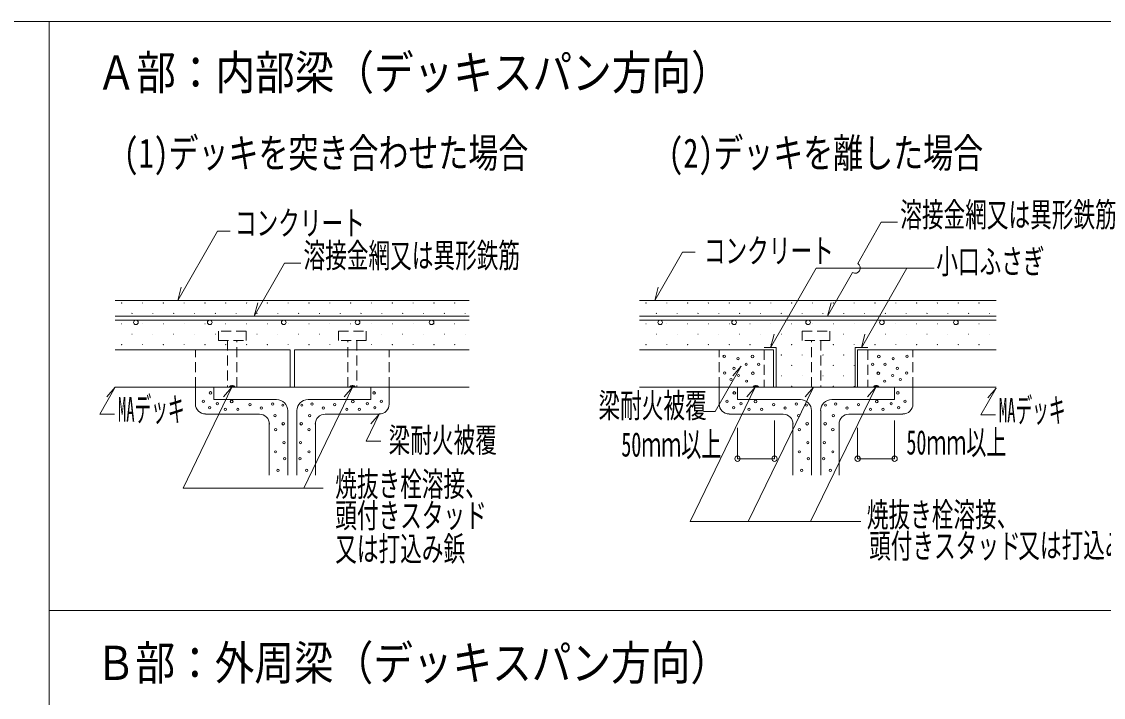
# Model space of a CAD drawing. Units: millimetres, scale not verified. Extents: x -2848 to 2848, y -2045 to 2045.
# Drawn here: x 1258 to 2297, y -227 to 423 of the extents above; entities that cross this region are included whole.
import ezdxf
from ezdxf.enums import TextEntityAlignment as Align

# ---------------------------------------------------------------- set-up
doc = ezdxf.new("R2010")
doc.units = ezdxf.units.MM
doc.header["$LTSCALE"] = 8
doc.linetypes.add('DASHED1', pattern=[1.8, 1.2, -0.6])
doc.layers.add('0-0_0', color=4, linetype='Continuous', lineweight=9)
doc.layers.add('0-5_32', color=4, linetype='Continuous', lineweight=9)
doc.layers.add('0-9_96', color=7, linetype='Continuous')
doc.styles.add('ＭＳ ゴシック', font='')
doc.styles.get('ＭＳ ゴシック').set_extended_font_data('MS Gothic')

msp = doc.modelspace()

# ---------------------------------------------------------------- linework, layer by layer
at = {"layer": '0-0_0', "color": 2, "lineweight": 18}
for p, q in [((-2848.301, 422.833), (2848.301, 422.833)), ((1284.224, -1835.456), (1284.224, 422.833)), ((1347.659, 139.552), (1687.741, 139.552)), ((1347.659, 135.968), (1687.741, 135.968)), ((1851.358, 139.552), (2193.971, 139.552)), ((1851.358, 135.968), (2193.971, 135.968)), ((1515.49, 107.224), (1347.659, 107.224)), ((1515.49, 71.393), (1515.49, 107.224)), ((1519.91, 107.224), (1687.741, 107.224)), ((1980.079, 107.224), (1851.358, 107.224)), ((1980.079, 71.393), (1980.079, 107.224)), ((2060.811, 71.393), (2060.811, 107.224)), ((2060.811, 107.224), (2193.971, 107.224)), ((1347.659, 71.393), (1515.49, 71.393)), ((1851.358, 71.393), (1980.079, 71.393)), ((2193.971, 71.393), (2060.811, 71.393))]:
    msp.add_line(p, q, dxfattribs=at)
at = {"layer": '0-0_0'}
for p, q in [((2060.86, 190.23), (2083.554, 229.893)), ((2083.554, 229.893), (2099.139, 229.893)), ((1481.04, 139.552), (1510.295, 190.684)), ((1510.295, 190.684), (1525.881, 190.684)), ((1977.084, 109.373), (2020.864, 185.89)), ((2020.864, 185.89), (2134.348, 185.89)), ((2031.865, 139.552), (2055.894, 181.55)), ((2064.406, 109.373), (2108.186, 185.89)), ((1407.599, 154.7), (1411.046, 167.679)), ((1865.888, 154.7), (1869.334, 167.679)), ((1347.659, 154.7), (1687.741, 154.7)), ((1481.04, 139.552), (1484.486, 152.529)), ((1851.358, 154.7), (2193.971, 154.7)), ((2031.865, 139.552), (2035.311, 152.53)), ((1977.084, 109.373), (1980.53, 122.351)), ((2064.406, 109.373), (2067.853, 122.351)), ((1948.866, 91.657), (1923.887, 48.001)), ((1948.866, 91.657), (1940.869, 82.394)), ((1460.989, 71.393), (1459.486, 72.909)), ((1462.245, 71.393), (1460.875, 72.775)), ((1573.157, 71.393), (1574.526, 72.775)), ((1574.412, 71.393), (1575.915, 72.909)), ((1964.152, 71.393), (1962.65, 72.909)), ((1965.408, 71.393), (1964.038, 72.775)), ((2076.319, 71.393), (2077.69, 72.775)), ((2077.575, 71.393), (2079.079, 72.909)), ((1347.659, 71.393), (1332.874, 45.551)), ((1347.659, 71.393), (1339.662, 62.13)), ((1424.746, 55.109), (1424.746, 71.393)), ((1442.23, 59.658), (1442.23, 71.393)), ((1458.49, 71.393), (1457.73, 72.166)), ((1459.733, 71.393), (1458.476, 72.661)), ((1515.49, 71.393), (1519.91, 71.393)), ((1575.667, 71.393), (1576.925, 72.661)), ((1576.91, 71.393), (1577.67, 72.166)), ((1593.171, 59.658), (1593.171, 71.393)), ((1610.654, 55.109), (1610.654, 71.393)), ((1899.87, -57.795), (1962.434, 71.294)), ((1927.91, 55.109), (1927.91, 71.393)), ((1945.394, 59.658), (1945.394, 71.393)), ((1962.434, 71.294), (1954.437, 62.03)), ((2018.301, 71.287), (1955.74, -57.795)), ((1961.654, 71.393), (1960.894, 72.166)), ((1962.897, 71.393), (1961.64, 72.661)), ((2060.811, 71.393), (1980.079, 71.393)), ((2018.301, 71.287), (2010.304, 62.024)), ((2078.83, 71.393), (2080.088, 72.661)), ((2080.074, 71.393), (2080.834, 72.166)), ((2096.334, 59.658), (2096.334, 71.393)), ((2113.818, 55.109), (2113.818, 71.393)), ((2193.971, 70.536), (2179.186, 44.694)), ((2193.971, 70.536), (2185.974, 61.273)), ((1502.624, 59.658), (1442.23, 59.658)), ((1532.777, 59.658), (1593.171, 59.658)), ((2005.787, 59.658), (1945.394, 59.658)), ((2035.94, 59.658), (2096.334, 59.658)), ((1346.94, 45.551), (1332.874, 45.551)), ((1486.087, 45.562), (1434.206, 45.562)), ((1513.266, -13.067), (1513.266, 48.919)), ((1522.135, -13.067), (1522.135, 48.919)), ((1549.314, 45.562), (1601.194, 45.562)), ((1912.705, 48.001), (1923.887, 48.001)), ((1989.25, 45.562), (1937.37, 45.562)), ((2016.43, -13.067), (2016.43, 48.919)), ((2025.298, -13.067), (2025.298, 48.919)), ((2052.478, 45.562), (2104.358, 45.562)), ((2193.252, 44.694), (2179.186, 44.694)), ((1495.546, 37.898), (1495.546, -13.067)), ((1539.854, 37.898), (1539.854, -13.067)), ((1945.394, 32.299), (1945.394, 2.672)), ((1980.903, 39.312), (1980.903, 2.672)), ((1998.71, 37.898), (1998.71, -13.067)), ((2043.018, 37.898), (2043.018, -13.067)), ((2060.811, 32.299), (2060.811, 2.672)), ((2096.321, 39.312), (2096.321, 2.672)), ((1980.903, 2.672), (1945.394, 2.672)), ((2096.321, 2.672), (2060.811, 2.672)), ((1412.753, -25.542), (1547.213, -25.542)), ((1899.87, -57.795), (2063.88, -57.795))]:
    msp.add_line(p, q, dxfattribs=at)
at = {"layer": '0-0_0', "color": 2, "linetype": 'DASHED1', "lineweight": 18}
for p, q in [((1446.678, 125.139), (1446.678, 116.182)), ((1446.678, 116.182), (1473.309, 116.182)), ((1455.555, 116.182), (1455.555, 71.393)), ((1464.432, 71.393), (1464.432, 116.182)), ((1570.969, 71.393), (1570.969, 116.182)), ((1579.846, 116.182), (1579.846, 71.393))]:
    msp.add_line(p, q, dxfattribs=at)
at = {"layer": '0-0_0', "linetype": 'DASHED1'}
for p, q in [((2016.426, 71.393), (2016.426, 116.182)), ((2025.303, 116.182), (2025.303, 71.393)), ((1424.746, 71.393), (1424.746, 107.224)), ((1610.654, 71.393), (1610.654, 107.224)), ((1927.91, 71.393), (1927.91, 107.224)), ((1970.989, 107.224), (1970.989, 71.393)), ((2070.74, 107.224), (2070.74, 71.393)), ((2113.818, 71.393), (2113.818, 107.224))]:
    msp.add_line(p, q, dxfattribs=at)
at = {"layer": '0-0_0', "color": 6, "lineweight": 18}
for p, q in [((1982.579, 109.724), (1970.989, 109.724)), ((1982.579, 71.393), (1982.579, 109.724)), ((2058.311, 109.724), (2070.74, 109.724)), ((2058.311, 71.393), (2058.311, 109.724))]:
    msp.add_line(p, q, dxfattribs=at)
at = {"layer": '0-0_0'}
for points in [[(1407.599, 154.7), (1445.739, 221.359), (1457.854, 221.359)], [(1865.888, 154.7), (1892.521, 201.247), (1904.636, 201.247)], [(1462.372, 71.399), (1462.334, 71.665), (1462.222, 71.922), (1462.039, 72.164), (1461.79, 72.382), (1461.483, 72.571), (1461.128, 72.724), (1460.735, 72.837), (1460.316, 72.906), (1459.884, 72.929), (1459.451, 72.906), (1459.032, 72.837), (1458.639, 72.724), (1458.284, 72.571), (1457.977, 72.382), (1457.728, 72.164), (1457.545, 71.922), (1457.433, 71.665), (1457.394, 71.399)], [(1578.006, 71.399), (1577.969, 71.665), (1577.856, 71.922), (1577.673, 72.164), (1577.424, 72.382), (1577.118, 72.571), (1576.762, 72.724), (1576.369, 72.837), (1575.95, 72.906), (1575.518, 72.929), (1575.086, 72.906), (1574.666, 72.837), (1574.273, 72.724), (1573.918, 72.571), (1573.611, 72.382), (1573.362, 72.164), (1573.179, 71.922), (1573.066, 71.665), (1573.029, 71.399)], [(1965.536, 71.399), (1965.498, 71.665), (1965.386, 71.922), (1965.202, 72.164), (1964.954, 72.382), (1964.646, 72.571), (1964.291, 72.724), (1963.898, 72.837), (1963.479, 72.906), (1963.047, 72.929), (1962.614, 72.906), (1962.196, 72.837), (1961.802, 72.724), (1961.447, 72.571), (1961.141, 72.382), (1960.892, 72.164), (1960.708, 71.922), (1960.596, 71.665), (1960.558, 71.399)], [(2081.17, 71.399), (2081.133, 71.665), (2081.02, 71.922), (2080.837, 72.164), (2080.588, 72.382), (2080.282, 72.571), (2079.926, 72.724), (2079.533, 72.837), (2079.114, 72.906), (2078.682, 72.929), (2078.25, 72.906), (2077.83, 72.837), (2077.438, 72.724), (2077.082, 72.571), (2076.775, 72.382), (2076.526, 72.164), (2076.343, 71.922), (2076.23, 71.665), (2076.193, 71.399)], [(1412.753, -25.542), (1459.733, 71.393), (1451.736, 62.13)], [(1528.687, -25.542), (1575.667, 71.393), (1567.67, 62.13)], [(2015.631, -57.802), (2078.195, 71.287), (2070.198, 62.024)], [(1602.599, 19.439), (1588.533, 19.439), (1601.194, 45.562), (1593.198, 36.3)]]:
    msp.add_lwpolyline(points, dxfattribs=at)
at = {"layer": '0-0_0', "color": 2, "linetype": 'DASHED1', "lineweight": 18}
msp.add_lwpolyline([(1473.309, 116.182), (1473.309, 125.139), (1446.678, 125.139)], dxfattribs=at)
msp.add_lwpolyline([(1562.092, 116.182), (1562.092, 125.139), (1588.723, 125.139), (1588.723, 116.182)], close=True, dxfattribs=at)
at = {"layer": '0-0_0', "linetype": 'DASHED1'}
msp.add_lwpolyline([(2007.548, 116.182), (2007.548, 125.139), (2034.18, 125.139), (2034.18, 116.182)], close=True, dxfattribs=at)
at = {"layer": '0-0_0', "color": 2, "lineweight": 18}
msp.add_lwpolyline([(1687.741, 71.393), (1519.91, 71.393), (1519.91, 107.224)], dxfattribs=at)
at = {"layer": '0-0_0'}
for centre in [(1353.76, 152.336), (1373.76, 152.336), (1393.76, 152.336), (1413.76, 152.336), (1433.76, 152.336), (1453.76, 152.336), (1473.76, 152.336), (1493.76, 152.336), (1513.76, 152.336), (1533.76, 152.336), (1553.76, 152.336), (1573.76, 152.336), (1593.76, 152.336), (1613.76, 152.336), (1633.76, 152.336), (1653.76, 152.336), (1673.76, 152.336), (1857.458, 152.336), (1877.458, 152.336), (1897.458, 152.336), (1917.458, 152.336), (1937.458, 152.336), (1957.458, 152.336), (1977.458, 152.336), (1997.458, 152.336), (2017.458, 152.336), (2037.458, 152.336), (2057.458, 152.336), (2077.458, 152.336), (2097.458, 152.336), (2117.458, 152.336), (2137.458, 152.336), (2157.458, 152.336), (2177.458, 152.336), (1363.76, 142.336), (1383.76, 142.336), (1403.76, 142.336), (1423.76, 142.336), (1443.76, 142.336), (1463.76, 142.336), (1483.76, 142.336), (1503.76, 142.336), (1523.76, 142.336), (1543.76, 142.336), (1563.76, 142.336), (1583.76, 142.336), (1603.76, 142.336), (1623.76, 142.336), (1643.76, 142.336), (1663.76, 142.336), (1683.76, 142.336), (1867.458, 142.336), (1887.458, 142.336), (1907.458, 142.336), (1927.458, 142.336), (1947.458, 142.336), (1967.458, 142.336), (1987.458, 142.336), (2007.458, 142.336), (2027.458, 142.336), (2047.458, 142.336), (2067.458, 142.336), (2087.458, 142.336), (2107.458, 142.336), (2127.458, 142.336), (2147.458, 142.336), (2167.458, 142.336), (2187.458, 142.336), (1353.76, 132.336), (1373.76, 132.336), (1393.76, 132.336), (1413.76, 132.336), (1433.76, 132.336), (1453.76, 132.336), (1473.76, 132.336), (1493.76, 132.336), (1513.76, 132.336), (1533.76, 132.336), (1553.76, 132.336), (1573.76, 132.336), (1593.76, 132.336), (1613.76, 132.336), (1633.76, 132.336), (1653.76, 132.336), (1673.76, 132.336), (1857.458, 132.336), (1877.458, 132.336), (1897.458, 132.336), (1917.458, 132.336), (1937.458, 132.336), (1957.458, 132.336), (1977.458, 132.336), (1997.458, 132.336), (2017.458, 132.336), (2037.458, 132.336), (2057.458, 132.336), (2077.458, 132.336), (2097.458, 132.336), (2117.458, 132.336), (2137.458, 132.336), (2157.458, 132.336), (2177.458, 132.336), (1363.76, 122.336), (1383.76, 122.336), (1403.76, 122.336), (1423.76, 122.336), (1443.76, 122.336), (1483.76, 122.336), (1503.76, 122.336), (1523.76, 122.336), (1543.76, 122.336), (1603.76, 122.336), (1623.76, 122.336), (1643.76, 122.336), (1663.76, 122.336), (1683.76, 122.336), (1867.458, 122.336), (1887.458, 122.336), (1907.458, 122.336), (1927.458, 122.336), (1947.458, 122.336), (1967.458, 122.336), (1987.458, 122.336), (2047.458, 122.336), (2067.458, 122.336), (2087.458, 122.336), (2107.458, 122.336), (2127.458, 122.336), (2147.458, 122.336), (2167.458, 122.336), (2187.458, 122.336), (1353.76, 112.336), (1373.76, 112.336), (1393.76, 112.336), (1413.76, 112.336), (1433.76, 112.336), (1453.76, 112.336), (1473.76, 112.336), (1493.76, 112.336), (1513.76, 112.336), (1533.76, 112.336), (1553.76, 112.336), (1593.76, 112.336), (1613.76, 112.336), (1633.76, 112.336), (1653.76, 112.336), (1673.76, 112.336), (1857.458, 112.336), (1877.458, 112.336), (1897.458, 112.336), (1917.458, 112.336), (1937.458, 112.336), (1957.458, 112.336), (1977.458, 112.336), (1997.458, 112.336), (2037.458, 112.336), (2057.458, 112.336), (2077.458, 112.336), (2097.458, 112.336), (2117.458, 112.336), (2137.458, 112.336), (2157.458, 112.336), (2177.458, 112.336), (1987.458, 102.336), (2007.458, 102.336), (2027.458, 102.336), (2047.458, 102.336), (1997.458, 92.336), (2037.458, 92.336), (2057.458, 92.336), (1987.458, 82.336), (2007.458, 82.336), (2027.458, 82.336), (2047.458, 82.336), (1997.458, 72.336), (2037.458, 72.336), (2057.458, 72.336)]:
    msp.add_circle(centre, 0.1, dxfattribs=at)
msp.add_arc((2058.378, 185.89), 5, 240.224, 60.224, dxfattribs=at)
at = {"layer": '0-0_0', "color": 2, "lineweight": 18}
for centre in [(1367.414, 133.754), (1438.433, 133.754), (1509.452, 133.754), (1580.47, 133.754), (1651.487, 133.754), (1871.113, 133.754), (1942.131, 133.754), (2013.15, 133.754), (2084.168, 133.754), (2155.186, 133.754)]:
    msp.add_ellipse(centre, major_axis=(2.239, 0), ratio=0.991012, dxfattribs=at)
at = {"layer": '0-0_0'}
for centre, major_axis in [((1932.621, 101.203), (1.16, 0)), ((1945.942, 98.87), (1.069, 0)), ((1953.694, 93.423), (1.07, 0)), ((1959.82, 100.944), (1.297, 0)), ((1965.731, 93.423), (1.07, 0)), ((2075.159, 93.423), (1.07, 0)), ((2081.07, 100.944), (1.297, 0)), ((2087.196, 93.423), (1.07, 0)), ((2094.95, 98.87), (1.069, 0)), ((2108.27, 101.203), (1.16, 0)), ((1933.011, 85.038), (1.16, 0)), ((1941.914, 89.46), (1.1, 0)), ((1946.332, 82.705), (1.069, 0)), ((1960.211, 84.779), (1.297, 0)), ((2080.679, 84.779), (1.297, 0)), ((2094.558, 82.705), (1.069, 0)), ((2098.977, 89.46), (1.1, 0)), ((2107.88, 85.038), (1.16, 0)), ((1939.178, 78.814), (1.1, 0)), ((1954.086, 77.258), (1.07, 0)), ((2086.806, 77.258), (1.07, 0)), ((2101.712, 78.814), (1.1, 0)), ((1439.186, 65.873), (1.297, 0)), ((1596.214, 65.873), (1.297, 0)), ((1942.35, 65.873), (1.297, 0)), ((2099.378, 65.873), (1.297, 0)), ((1432.248, 57.834), (1.16, 0)), ((1438.416, 51.61), (1.1, 0)), ((1445.569, 55.5), (1.069, 0)), ((1459.447, 57.574), (1.297, 0)), ((1476.923, 54.722), (1.1, 0)), ((1487.974, 51.35), (1.069, 0)), ((1498.769, 55.241), (1.07, 0)), ((1508.535, 54.203), (0.935, 0)), ((1526.866, 54.203), (0.935, 0)), ((1536.632, 55.241), (1.07, 0)), ((1547.426, 51.35), (1.069, 0)), ((1558.477, 54.722), (1.1, 0)), ((1575.954, 57.574), (1.297, 0)), ((1589.831, 55.5), (1.069, 0)), ((1596.986, 51.61), (1.1, 0)), ((1603.154, 57.834), (1.16, 0)), ((1935.411, 57.834), (1.16, 0)), ((1941.578, 51.61), (1.1, 0)), ((1948.733, 55.5), (1.069, 0)), ((1962.612, 57.574), (1.297, 0)), ((1980.086, 54.722), (1.1, 0)), ((1991.138, 51.35), (1.069, 0)), ((2001.932, 55.241), (1.07, 0)), ((2011.698, 54.203), (0.935, 0)), ((2030.03, 54.203), (0.935, 0)), ((2039.796, 55.241), (1.07, 0)), ((2050.59, 51.35), (1.069, 0)), ((2061.641, 54.722), (1.1, 0)), ((2079.118, 57.574), (1.297, 0)), ((2092.995, 55.5), (1.069, 0)), ((2100.149, 51.61), (1.1, 0)), ((2106.316, 57.834), (1.16, 0)), ((1453.322, 50.054), (1.07, 0)), ((1465.358, 50.054), (1.07, 0)), ((1501.081, 44.089), (1.07, 0)), ((1534.319, 44.089), (1.07, 0)), ((1570.042, 50.054), (1.07, 0)), ((1582.079, 50.054), (1.07, 0)), ((1956.486, 50.054), (1.07, 0)), ((1968.522, 50.054), (1.07, 0)), ((2004.245, 44.089), (1.07, 0)), ((2037.482, 44.089), (1.07, 0)), ((2073.206, 50.054), (1.07, 0)), ((2085.242, 50.054), (1.07, 0)), ((1501.596, 30.604), (1.16, 0)), ((1509.05, 36.309), (1.297, 0)), ((1526.352, 36.309), (1.297, 0)), ((1533.806, 30.604), (1.16, 0)), ((2004.759, 30.604), (1.16, 0)), ((2012.212, 36.309), (1.297, 0)), ((2029.515, 36.309), (1.297, 0)), ((2036.969, 30.604), (1.16, 0)), ((1509.819, 18.156), (1.07, 0)), ((1525.582, 18.156), (1.07, 0)), ((2012.983, 18.156), (1.07, 0)), ((2028.745, 18.156), (1.07, 0)), ((1501.596, 9.338), (1.038, 0)), ((1510.334, 2.597), (1.16, 0)), ((1525.067, 2.597), (1.16, 0)), ((1533.806, 9.338), (1.038, 0)), ((1945.394, 2.672), (2.559, 0)), ((1980.903, 2.672), (2.559, 0)), ((2004.759, 9.338), (1.038, 0)), ((2013.497, 2.597), (1.16, 0)), ((2028.23, 2.597), (1.16, 0)), ((2036.969, 9.338), (1.038, 0)), ((2060.811, 2.672), (2.559, 0)), ((2096.321, 2.672), (2.559, 0)), ((1503.909, -8.555), (1.16, 0)), ((1531.493, -8.555), (1.16, 0)), ((2007.072, -8.555), (1.16, 0)), ((2034.655, -8.555), (1.16, 0))]:
    msp.add_ellipse(centre, major_axis=major_axis, ratio=0.991012, dxfattribs=at)
for centre, major_axis, start_param, end_param in [((1434.206, 55.109), (9.546, 0), 3.14159265, 4.71237153), ((1502.624, 48.919), (10.738, 0), 0, 1.57079633), ((1532.777, 48.919), (10.738, 0), 1.57079633, 3.14159265), ((1601.194, 55.109), (9.546, 0), 4.71237153, 6.28318531), ((1937.37, 55.109), (9.546, 0), 3.14159265, 4.71237153), ((2005.787, 48.919), (10.738, 0), 0, 1.57079633), ((2035.94, 48.919), (10.738, 0), 1.57079633, 3.14159265), ((2104.358, 55.109), (9.546, 0), 4.71237153, 6.28318531), ((1486.087, 36.018), (9.546, 0), 0, 1.57079633), ((1549.314, 36.018), (9.546, 0), 1.57079633, 3.14159265), ((1989.25, 36.018), (9.546, 0), 0, 1.57079633), ((2052.478, 36.018), (9.546, 0), 1.57079633, 3.14159265)]:
    msp.add_ellipse(centre, major_axis=major_axis, ratio=0.991012, start_param=start_param, end_param=end_param, dxfattribs=at)
at = {"layer": '0-5_32', "color": 2, "lineweight": 18}
msp.add_line((2848.301, -143.387), (1284.224, -143.387), dxfattribs=at)

# ---------------------------------------------------------------- texts
at = {"layer": '0-9_96', "style": 'ＭＳ ゴシック'}
for s, height, width, p in [('Ａ部：内部梁（デッキスパン方向）', 32.84, 0.85, (1329.67, 347.658)), ('(1)デッキを突き合わせた場合', 28.15, 0.75, (1355.731, 274.042)), ('(2)デッキを離した場合', 28.15, 0.75, (1879.065, 274.042)), ('溶接金網又は異形鉄筋', 23.46, 0.65, (2101.738, 218.53)), ('コンクリート', 23.46, 0.65, (1462.554, 210.471)), ('溶接金網又は異形鉄筋', 23.46, 0.65, (1528.48, 179.321)), ('コンクリート', 23.46, 0.65, (1913.034, 183.789)), ('小口ふさぎ', 23.46, 0.65, (2136.384, 173.524)), ('MAデッキ', 23.46, 0.5, (1350.212, 31.342)), ('梁耐火被覆', 23.46, 0.65, (1811.832, 35.098)), ('MAデッキ', 23.46, 0.5, (2196.523, 30.485)), ('梁耐火被覆', 23.46, 0.65, (1610.218, 1.789)), ('50ｍｍ以上', 23.46, 0.6, (2107.706, -0.35)), ('50ｍｍ以上', 23.46, 0.6, (1833.826, -2.33)), ('焼抜き栓溶接、', 23.46, 0.65, (1558.93, -40.574)), ('頭付きスタッド', 23.46, 0.65, (1558.93, -70.65)), ('焼抜き栓溶接、', 23.46, 0.65, (2069.614, -69.909)), ('又は打込み鋲', 23.46, 0.65, (1558.93, -102.712)), ('頭付きスタッド', 23.46, 0.65, (2071.822, -99.918)), ('又は打込み鋲', 23.46, 0.65, (2215.131, -99.254)), ('Ｂ部：外周梁（デッキスパン方向）', 32.84, 0.85, (1328.941, -219.879))]:
    msp.add_text(s, height=height, dxfattribs=dict(at, width=width)).set_placement(p, align=Align.BOTTOM_LEFT)

doc.saveas('drawing.dxf')
